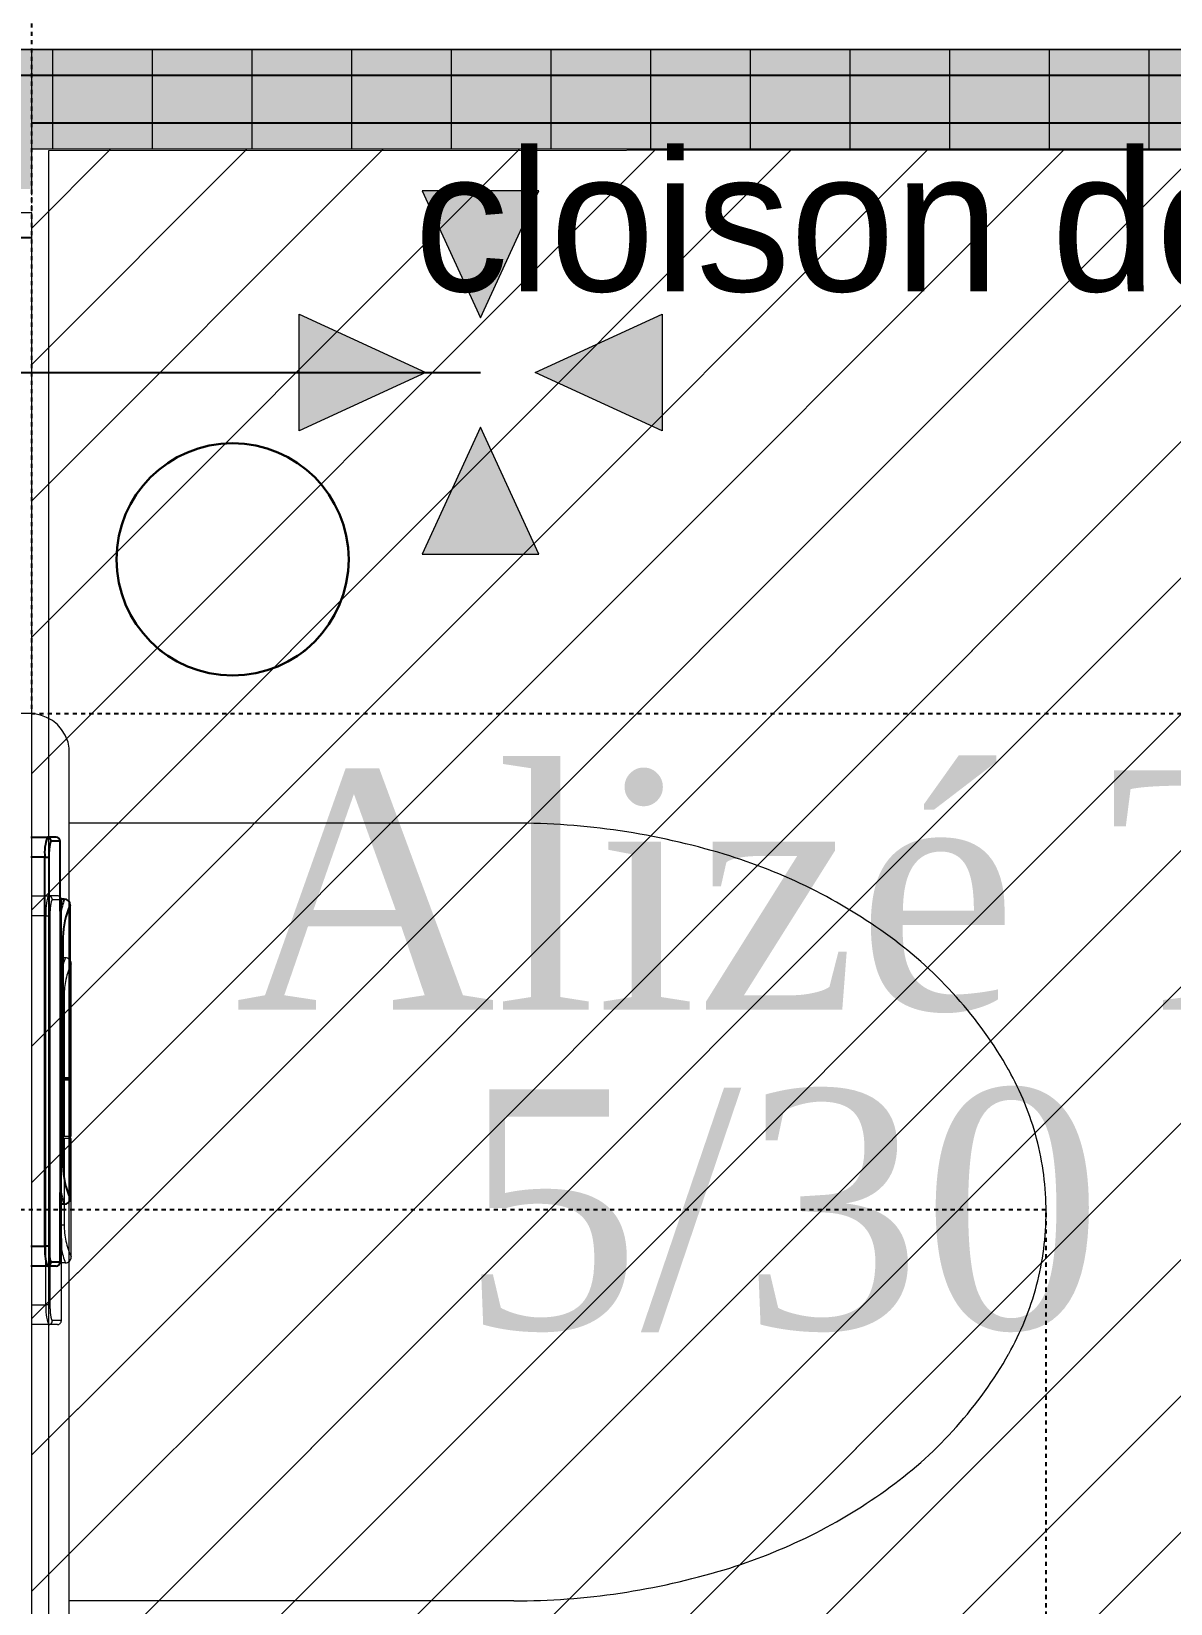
# Model space of a CAD drawing. Header units: centimetres. Extents: x 1724 to 19617, y -6503 to 8072.
# Drawn here: x 6313.9 to 6371.1, y 4317.7 to 4396.5 of the extents above; entities that cross this region are included whole.
import ezdxf

# ---------------------------------------------------------------- set-up
doc = ezdxf.new("R2010")
doc.units = ezdxf.units.CM
doc.linetypes.add('Style de ligne -1', pattern=[0.41664, 0.20828, -0.20836])
doc.linetypes.add('Style de ligne -13', pattern=[0.147638, 0.098425, -0.049213])
for name, color, linetype in [('B aménagement intérieur', 252, 'Continuous'), ('B Faux plafonds_Hatch', 252, 'Continuous'), ('B Général', 252, 'Continuous'), ('C ANNOTATIONS-prestations', 252, 'Continuous'), ('D SURFACES-shab', 252, 'Continuous'), ('F REMPLISSAGE-vert clair', 252, 'Continuous'), ('F REMPLISSAGE-vert foncé', 252, 'Continuous'), ('F REMPLISSAGE-vert hachuré', 252, 'Continuous'), ('MTI900_Alu', 252, 'Continuous'), ('prlm-CHAUFF', 30, 'Continuous'), ('prlm-ELEC-CFO', 1, 'Continuous'), ('prlm-VMC', 93, 'Continuous')]:
    doc.layers.add(name, color=color, linetype=linetype)
for name, color, linetype, lineweight in [('B GÈnÈral', 7, 'Continuous', 5), ('F REMPLISSAGE-vert clair-1', 7, 'Continuous', 5), ('F REMPLISSAGE-vert foncÈ', 7, 'Continuous', 5), ('F REMPLISSAGE-vert hachurÈ', 7, 'Continuous', 5)]:
    doc.layers.add(name, color=color, linetype=linetype, lineweight=lineweight)
doc.layers.get('prlm-CHAUFF').off()
doc.styles.add('Eurostile', font='Eurosti.TTF')
doc.styles.add('prlm-vmc', font='pala.ttf', dxfattribs={"height": 14})
pattern_1 = [(-90, (-1e-09, 1.6667), (-5, -4e-09), [])]

# ---------------------------------------------------------------- blocks, each defined once
blk = doc.blocks.new('A n0.MTI900_Alu_390')
at = {"layer": 'MTI900_Alu', "color": 1, "linetype": 'Continuous'}
for p, q in [((-1.075, -3.9853), (-1.075, -3.902)), ((-0.975, -3.902), (-0.975, -3.973)), ((0.975, -3.973), (0.975, -3.902)), ((1.075, -3.902), (1.075, -3.9853)), ((-1.075, -4.03), (-1.075, -3.9853)), ((-1.055, -4.05), (-1.055, -4.0051)), ((-0.975, -3.973), (0.975, -3.973)), ((-0.975, -3.9928), (-0.975, -3.973)), ((0.975, -3.9928), (-0.975, -3.9928)), ((0.975, -3.973), (0.975, -3.9928)), ((1.055, -4.05), (1.055, -4.0051)), ((1.075, -4.03), (1.075, -3.9853)), ((-1.055, -4.05), (-0.706, -4.05)), ((-0.765, -4.07), (-0.765, -4.05)), ((0.576, -4.0497), (-0.576, -4.0497)), ((-0.574, -4.0497), (-0.574, -4.0634)), ((-0.1416, -4.0634), (-0.574, -4.0634)), ((-0.1416, -4.0634), (-0.1416, -4.0497)), ((-0.1416, -4.1), (-0.1416, -4.0634)), ((-0.1307, -4.0497), (-0.1307, -4.0634)), ((0.574, -4.0634), (-0.1307, -4.0634)), ((-0.1307, -4.0634), (-0.1307, -4.1)), ((0.574, -4.0497), (0.574, -4.0634)), ((0.7037, -4.05), (1.055, -4.05)), ((0.765, -4.07), (0.765, -4.05)), ((-0.735, -4.1), (-0.735, -4.1)), ((-0.735, -4.1), (-0.1416, -4.1)), ((-0.1307, -4.1), (0.735, -4.1)), ((0.735, -4.1), (0.735, -4.1))]:
    blk.add_line(p, q, dxfattribs=at)
for centre, radius, start, end in [((-0.9965, -4.212), 0.2399, 84.86995, 109.10907), ((0.9987, -4.1937), 0.2219, 69.89148, 96.1295), ((-1.055, -4.03), 0.02, 180, 270), ((-0.5689, -4.6164), 0.5805, 102.58374, 109.74123), ((-0.735, -4.07), 0.03, 180, 270), ((-0.5689, -4.4578), 0.3944, 90.7355, 114.8981), ((0.5685, -4.4598), 0.3964, 65.16337, 89.20304), ((0.5693, -4.6145), 0.5786, 70.22595, 77.40425), ((0.735, -4.07), 0.03, 270, 0), ((1.055, -4.03), 0.02, 270, 0)]:
    blk.add_arc(centre, radius, start, end, dxfattribs=at)
for centre, major_axis, start_param, end_param in [((-1.055, -3.9853), (0.02, 0), 3.141593, 4.712389), ((1.055, -3.9853), (-0.02, 0), 1.570796, 3.141593)]:
    blk.add_ellipse(centre, major_axis=major_axis, ratio=0.989815, start_param=start_param, end_param=end_param, dxfattribs=at)
for points, knots in [([(-0.975, -3.9928), (-0.9803, -3.9928), (-0.9856, -3.9929), (-0.996, -3.9932), (-1.0011, -3.9934), (-1.0083, -3.9939), (-1.0107, -3.9941), (-1.0153, -3.9945), (-1.0176, -3.9947), (-1.0241, -3.9955), (-1.0281, -3.996), (-1.0355, -3.9972), (-1.0388, -3.9978), (-1.0446, -3.9991), (-1.047, -3.9998), (-1.05, -4.0009), (-1.0509, -4.0013), (-1.0524, -4.0021), (-1.053, -4.0024), (-1.0545, -4.0036), (-1.055, -4.0043), (-1.055, -4.0051)], [0, 0, 0, 0, 0.125, 0.125, 0.25, 0.25, 0.3125, 0.3125, 0.375, 0.375, 0.5, 0.5, 0.625, 0.625, 0.75, 0.75, 0.8125, 0.8125, 0.875, 0.875, 1, 1, 1, 1]), ([(1.055, -4.0051), (1.055, -4.0043), (1.0545, -4.0036), (1.053, -4.0024), (1.0523, -4.002), (1.0508, -4.0013), (1.0491, -4.0006), (1.0469, -3.9998), (1.0444, -3.9991), (1.0431, -3.9988), (1.0387, -3.9978), (1.0354, -3.9971), (1.0299, -3.9963), (1.028, -3.996), (1.0239, -3.9955), (1.0218, -3.9952), (1.0153, -3.9945), (1.0107, -3.9941), (1.0034, -3.9936), (1.0009, -3.9935), (0.9958, -3.9932), (0.9933, -3.9931), (0.9856, -3.9929), (0.9803, -3.9928), (0.975, -3.9928)], [0, 0, 0, 0, 0.125, 0.125, 0.1875, 0.1875, 0.25, 0.3125, 0.3125, 0.375, 0.375, 0.5, 0.5, 0.5625, 0.5625, 0.625, 0.625, 0.75, 0.75, 0.8125, 0.8125, 0.875, 0.875, 1, 1, 1, 1]), ([(-0.576, -4.0497), (-0.5891, -4.0497), (-0.6021, -4.0497), (-0.6211, -4.0498), (-0.6274, -4.0498), (-0.6399, -4.0498), (-0.6461, -4.0498), (-0.6642, -4.0499), (-0.6756, -4.0499), (-0.6918, -4.05), (-0.6971, -4.05), (-0.7038, -4.05), (-0.7053, -4.05), (-0.7068, -4.05)], [0, 0, 0, 0, 0.125, 0.125, 0.1875, 0.1875, 0.25, 0.25, 0.375, 0.375, 0.4375, 0.4375, 0.4568651, 0.4568651, 0.4568651, 0.4568651]), ([(0.7055, -4.05), (0.6995, -4.05), (0.6933, -4.05), (0.6813, -4.05), (0.6756, -4.0499), (0.6642, -4.0499), (0.6524, -4.0499), (0.6402, -4.0498), (0.6278, -4.0498), (0.6214, -4.0498), (0.6021, -4.0497), (0.5891, -4.0497), (0.576, -4.0497)], [0.5494968, 0.5494968, 0.5494968, 0.5494968, 0.625, 0.625, 0.6875, 0.6875, 0.75, 0.8125, 0.8125, 0.875, 0.875, 1, 1, 1, 1])]:
    blk.add_open_spline(points, degree=3, knots=knots, dxfattribs=at)
blk = doc.blocks.new('xi.bep')
at = {"layer": 'prlm-VMC', "linetype": 'ByBlock', "lineweight": 5}
h = blk.add_hatch(color=0, dxfattribs=at)
h.paths.add_polyline_path([(0, 2.736), (2.921, 9.103), (-2.921, 9.103)])
h.paths.add_polyline_path([(9.103, -2.921), (9.103, 2.921), (2.736, 0)])
h.paths.add_polyline_path([(2.921, -9.103), (0, -2.736), (-2.921, -9.103)])
h.paths.add_polyline_path([(-9.103, -2.921), (-2.736, 0), (-9.103, 2.921)])
at = {"layer": 'prlm-VMC', "color": 0, "linetype": 'ByBlock', "lineweight": 5, "flags": 128}
for points in [[(2.921, 9.103), (-2.921, 9.103), (0, 2.736)], [(-9.103, -2.921), (-9.103, 2.921), (-2.736, 0)], [(9.103, 2.921), (9.103, -2.921), (2.736, 0)], [(-2.921, -9.103), (2.921, -9.103), (0, -2.736)]]:
    blk.add_lwpolyline(points, close=True, dxfattribs=at)
blk = doc.blocks.new('G 100_80')
at = {"layer": 'B Général', "color": 7, "linetype": 'Continuous', "lineweight": 5}
for p, q in [((48.52, 43.75), (48.52, -43.75)), ((49.353, 10.75), (48.52, 10.75)), ((49.8, 10.75), (49.353, 10.75)), ((50, 10.55), (49.551, 10.55)), ((50, 10.55), (50, 7.06)), ((48.52, 9.75), (49.23, 9.75)), ((49.23, 9.75), (49.23, -9.75)), ((49.428, 9.75), (49.23, 9.75)), ((49.428, -9.75), (49.428, 9.75)), ((50.2, 7.65), (50, 7.65)), ((50.5, 7.35), (50.5, 7.35)), ((50.5, 7.35), (50.5, 1.416)), ((49.997, -5.76), (49.997, 5.76)), ((49.997, 5.74), (50.134, 5.74)), ((50.134, 1.416), (50.134, 5.74)), ((50.134, 1.416), (49.997, 1.416)), ((49.997, 1.307), (50.134, 1.307)), ((50.5, 1.416), (50.134, 1.416)), ((50.134, -5.74), (50.134, 1.307)), ((50.134, 1.307), (50.5, 1.307)), ((50.5, 1.307), (50.5, -7.35)), ((49.997, -5.74), (50.134, -5.74)), ((50, -7.037), (50, -10.55)), ((50.2, -7.65), (50, -7.65)), ((50.5, -7.35), (50.5, -7.35)), ((49.23, -9.75), (48.52, -9.75)), ((49.23, -9.75), (49.428, -9.75)), ((48.52, -10.75), (49.353, -10.75)), ((49.8, -10.75), (49.353, -10.75)), ((50, -10.55), (49.551, -10.55))]:
    blk.add_line(p, q, dxfattribs=at)
at = {"layer": 'B Général', "color": 7, "linetype": 'Continuous', "lineweight": 5, "flags": 128}
blk.add_lwpolyline([(9.5, -45), (9.5, 45), (48.52, 45), (48.52, -45)], close=True, dxfattribs=at)
for points in [[(49.23, 9.75, -0.052931), (49.238, 10.257, -0.052931), (49.353, 10.75)], [(49.8, 10.75, -0.198912), (49.941, 10.691, -0.198912), (50, 10.55)], [(49.998, 6.954, -0.015616), (50.088, 7.305, -0.015616), (50.2, 7.65)], [(50.134, 5.74, -0.052763), (50.232, 6.564, -0.052763), (50.5, 7.35)], [(50.2, 7.65, -0.198912), (50.412, 7.562, -0.198912), (50.5, 7.35)], [(50, -7.055), (50, -7.051, -0.000336), (49.997, -5.769), (49.997, -5.76)], [(50.5, -7.35, -0.052495), (50.232, -6.564, -0.052495), (50.134, -5.74)], [(50.2, -7.65, -0.015662), (50.088, -7.305, -0.015662), (49.998, -6.954)], [(50.5, -7.35, -0.198912), (50.412, -7.562, -0.198912), (50.2, -7.65)], [(49.353, -10.75, -0.057305), (49.234, -10.257, -0.057305), (49.23, -9.75)], [(50, -10.55, -0.198912), (49.941, -10.691, -0.198912), (49.8, -10.75)]]:
    blk.add_lwpolyline(points, format="xyb", dxfattribs=at)
blk.add_lwpolyline([(49.997, 5.76), (50, 7.067), (50, 7.068)], dxfattribs=at)
at = {"layer": 'B Général', "color": 7, "linetype": 'Continuous', "lineweight": 5}
for points, knots in [([(49.353, 10.75), (49.355, 10.75), (49.382, 10.75), (49.428, 10.736), (49.462, 10.717), (49.488, 10.698), (49.509, 10.674), (49.527, 10.647), (49.539, 10.619), (49.55, 10.579), (49.551, 10.554), (49.551, 10.552), (49.551, 10.55)], [0, 0, 0, 1, 2, 3, 4, 5, 6, 7, 8, 9, 9, 10, 10, 10]), ([(49.428, 9.75), (49.426, 10.038), (49.478, 10.413), (49.517, 10.522), (49.54, 10.549), (49.55, 10.55), (49.551, 10.55), (49.551, 10.55)], [0, 0, 0, 1, 2, 3, 4, 4, 5, 5, 5]), ([(49.551, -10.55), (49.517, -10.533), (49.484, -10.424), (49.425, -10.055), (49.428, -9.753), (49.428, -9.752), (49.428, -9.75)], [0, 0, 0, 1, 2, 3, 3, 4, 4, 4]), ([(49.551, -10.55), (49.551, -10.552), (49.55, -10.579), (49.537, -10.626), (49.518, -10.661), (49.499, -10.686), (49.475, -10.708), (49.449, -10.726), (49.421, -10.738), (49.382, -10.749), (49.356, -10.75), (49.355, -10.75), (49.353, -10.75)], [0, 0, 0, 1, 2, 3, 4, 5, 6, 7, 8, 9, 9, 10, 10, 10])]:
    blk.add_open_spline(points, degree=2, knots=knots, dxfattribs=at)
at = {"layer": 'C ANNOTATIONS-prestations'}
blk.add_line((48.52, -43.75), (47.42, -43.75), dxfattribs=at)
blk = doc.blocks.new('200_wc-2')
at = {"layer": 'B Général', "color": 7, "linetype": 'Continuous', "lineweight": 5}
for p, q in [((25, -20.1), (25, 0)), ((-19.5, -44.2), (-19.5, -21.9)), ((19.5, -44.2), (19.5, -21.9))]:
    blk.add_line(p, q, dxfattribs=at)
at = {"layer": 'B Général', "color": 7, "linetype": 'Continuous', "lineweight": 5, "flags": 128}
blk.add_lwpolyline([(-25, -20.1), (-24.9, -20.6), (-24.75, -20.9), (-24.55, -21.2), (-24.3, -21.45), (-23.9, -21.7), (-23.4, -21.85), (-23.15, -21.9), (23.25, -21.9), (23.55, -21.85), (23.9, -21.7), (24.2, -21.5), (24.45, -21.3), (24.65, -21.05), (24.8, -20.75), (24.9, -20.5), (24.95, -20.3), (25, -20.1)], dxfattribs=at)
for points in [[(-19.5, -44.199), (-19.5, -44.2, 0.036537), (-19.11, -49.53, 0.035337), (-17.941, -54.747), (-17.94, -54.75, 0.041299), (-16.221, -59.088), (-16.22, -59.09), (-16.217, -59.097, 0.041783), (-13.79, -63.08, 0.053503), (-10.774, -66.396), (-10.77, -66.4, 0.054816), (-7.122, -69.019), (-7.12, -69.02, 0.063755), (-3.68, -70.42), (-3.678, -70.421, 0.064897), (0, -70.9)], [(0, -70.9, 0.064897), (3.678, -70.421), (3.68, -70.42, 0.063726), (7.12, -69.02), (7.122, -69.019, 0.054816), (10.77, -66.4), (10.774, -66.396, 0.053503), (13.79, -63.08, 0.041783), (16.217, -59.097), (16.22, -59.09), (16.221, -59.088, 0.041299), (17.94, -54.75), (17.941, -54.747, 0.035337), (19.11, -49.53, 0.036556), (19.5, -44.2)]]:
    blk.add_lwpolyline(points, format="xyb", dxfattribs=at)
blk = doc.blocks.new('Groupe-44-1')
at = {"layer": 'B Général', "color": 154, "linetype": 'Style de ligne -1', "true_color": 0x0053a6, "flags": 128}
blk.add_lwpolyline([(-35.4, 7.6), (35.6, 7.6), (35.6, -32.4), (-35.4, -32.4)], close=True, dxfattribs=at)
at = {"layer": 'B Général', "xscale": -1, "rotation": 270}
blk.add_blockref('200_wc-2', (35.5, 7.5), dxfattribs=at)
blk = doc.blocks.new('WC-plan-PMR')
at = {"layer": 'B Général', "color": 154, "linetype": 'Style de ligne -1', "true_color": 0x0053a6, "flags": 128}
blk.add_lwpolyline([(-114.5, 112.5), (15.5, 112.5), (15.5, 32.5), (-114.5, 32.5)], close=True, dxfattribs=at)
at = {"layer": 'B Général', "color": 7}
blk.add_blockref('Groupe-44-1', (0, 0), dxfattribs=at)

msp = doc.modelspace()

# ---------------------------------------------------------------- hatches: boundary and pattern name
at = {"layer": 'B GÈnÈral', "linetype": 'Continuous', "lineweight": 0, "true_color": 0xc0dcc0}
msp.add_hatch(color=9, dxfattribs=at).paths.add_polyline_path([(6313.934, 4388.638), (6274.934, 4388.638), (6273.634, 4389.938), (6269.234, 4389.938), (6267.934, 4388.638), (6225.934, 4388.638), (6225.934, 4395.638), (6313.934, 4395.638)])
at = {"layer": 'F REMPLISSAGE-vert hachurÈ', "linetype": 'Continuous', "lineweight": 0, "true_color": 0x99aa00}
for points in [[(6451.313, 4395.638), (6451.313, 4394.338), (6313.934, 4394.338), (6313.934, 4395.638)], [(6451.313, 4394.338), (6451.313, 4391.938), (6313.934, 4391.938), (6313.934, 4394.338)], [(6451.313, 4391.938), (6451.313, 4390.638), (6313.934, 4390.638), (6313.934, 4391.938)]]:
    msp.add_hatch(color=54, dxfattribs=at).paths.add_polyline_path(points)
at = {"layer": 'F REMPLISSAGE-vert hachurÈ', "linetype": 'Continuous', "lineweight": 5, "true_color": 0x004400}
h = msp.add_hatch(dxfattribs=at)
h.set_pattern_fill('90-0_5 HYDROFUGE_0_5', color=98, angle=-180, style=0, pattern_type=2)
h.set_pattern_definition(pattern_1)
h.paths.add_polyline_path([(6451.313, 4395.638), (6451.313, 4394.338), (6313.934, 4394.338), (6313.934, 4395.638)])
h = msp.add_hatch(dxfattribs=at)
h.set_pattern_fill('90-0_5 HYDROFUGE_0_5', color=98, angle=-180, style=0, pattern_type=2)
h.set_pattern_definition(pattern_1)
h.paths.add_polyline_path([(6451.313, 4394.338), (6451.313, 4391.938), (6313.934, 4391.938), (6313.934, 4394.338)])
h = msp.add_hatch(dxfattribs=at)
h.set_pattern_fill('90-0_5 HYDROFUGE_0_5', color=98, angle=-180, style=0, pattern_type=2)
h.set_pattern_definition(pattern_1)
h.paths.add_polyline_path([(6451.313, 4391.938), (6451.313, 4390.638), (6313.934, 4390.638), (6313.934, 4391.938)])

# ---------------------------------------------------------------- linework, layer by layer
at = {"layer": 'B aménagement intérieur', "color": 7, "linetype": 'Style de ligne -13', "lineweight": 5}
for p, q in [((6456.313, 4390.638), (6313.934, 4390.638)), ((6313.934, 4390.638), (6313.934, 4297.451))]:
    msp.add_line(p, q, dxfattribs=at)
at = {"layer": 'B Général', "color": 98, "linetype": 'Continuous', "lineweight": 13, "true_color": 0x004400}
for p, q in [((6313.934, 4395.638), (6225.934, 4395.638)), ((6451.313, 4395.638), (6313.934, 4395.638)), ((6313.934, 4395.638), (6313.934, 4390.638)), ((6451.313, 4390.638), (6313.934, 4390.638)), ((6313.934, 4390.638), (6313.934, 4388.638))]:
    msp.add_line(p, q, dxfattribs=at)
at = {"layer": 'D SURFACES-shab', "lineweight": 18}
for p, q in [((6225.934, 4395.638), (6451.313, 4395.638)), ((6451.313, 4390.638), (6314.788, 4390.556)), ((6314.788, 4390.556), (6314.788, 4297.367))]:
    msp.add_line(p, q, dxfattribs=at)
at = {"layer": 'F REMPLISSAGE-vert clair'}
msp.add_line((6313.934, 4394.338), (6225.934, 4394.338), dxfattribs=at)
at = {"layer": 'F REMPLISSAGE-vert clair-1', "color": 9, "linetype": 'Continuous', "true_color": 0xc0dcc0}
msp.add_solid([(6313.934, 4394.338), (6313.934, 4389.938), (6225.934, 4394.338), (6225.934, 4389.938)], dxfattribs=at)
at = {"layer": 'F REMPLISSAGE-vert foncÈ', "color": 54, "linetype": 'Continuous', "true_color": 0x99aa00}
msp.add_solid([(6313.934, 4395.638), (6313.934, 4394.338), (6225.934, 4395.638), (6225.934, 4394.338)], dxfattribs=at)
at = {"layer": 'F REMPLISSAGE-vert foncé', "color": 98, "linetype": 'Continuous', "lineweight": 13, "true_color": 0x004400}
msp.add_line((6313.934, 4395.638), (6225.934, 4395.638), dxfattribs=at)
at = {"layer": 'F REMPLISSAGE-vert foncé'}
msp.add_line((6313.934, 4394.338), (6225.934, 4394.338), dxfattribs=at)
at = {"layer": 'F REMPLISSAGE-vert hachuré', "color": 98, "linetype": 'Continuous', "lineweight": 13, "true_color": 0x004400}
for p, q in [((6451.313, 4395.638), (6313.934, 4395.638)), ((6451.313, 4390.638), (6313.934, 4390.638))]:
    msp.add_line(p, q, dxfattribs=at)
at = {"layer": 'F REMPLISSAGE-vert hachuré'}
for p, q in [((6451.313, 4394.338), (6313.934, 4394.338)), ((6451.313, 4391.938), (6313.934, 4391.938))]:
    msp.add_line(p, q, dxfattribs=at)
at = {"layer": 'prlm-VMC'}
msp.add_lwpolyline([(6265.807, 4379.442), (6336.462, 4379.442)], dxfattribs=at)

# ---------------------------------------------------------------- block references
at = {"layer": 'prlm-CHAUFF', "xscale": 9.999999999999975, "yscale": 9.999999999999975, "zscale": 9.999999999999975, "rotation": 89.99988466022917}
msp.add_blockref('A n0.MTI900_Alu_390', (6274.879, 4345.389), dxfattribs=at)
at = {"layer": 'prlm-VMC'}
msp.add_blockref('xi.bep', (6336.462, 4379.442), dxfattribs=at)

# ---------------------------------------------------------------- texts
at = {"layer": 'C ANNOTATIONS-prestations', "insert": (6333.141, 4390.567), "char_height": 7.04867, "width": 110.79298, "attachment_point": 1, "line_spacing_factor": 0.895453, "style": 'Eurostile'}
msp.add_mtext('cloison démontable', dxfattribs=at)

# ---------------------------------------------------------------- next in the draw order: texts
at = {"layer": 'prlm-VMC', "ltscale": 25, "insert": (6351.555, 4345.411), "char_height": 12, "width": 58.61474, "attachment_point": 5, "line_spacing_factor": 0.8, "style": 'prlm-vmc', "bg_fill": 2}
msp.add_mtext('Alizé T 5/30', dxfattribs=at)

# ---------------------------------------------------------------- next in the draw order: hatches: boundary and pattern name
at = {"layer": 'B Faux plafonds_Hatch', "linetype": 'Continuous', "lineweight": 5, "true_color": 0xaaaaaa}
h = msp.add_hatch(dxfattribs=at)
h.set_pattern_fill('F_P__SOFFITE', color=253, style=0, pattern_type=2)
h.set_pattern_definition([(45, (0, 0.2205), (-3.5277778, 3.3072917), [])])
h.paths.add_polyline_path([(6456.313, 4390.638), (6313.934, 4390.638), (6313.934, 4297.451), (6456.313, 4297.451)])

# ---------------------------------------------------------------- next in the draw order: linework, layer by layer
at = {"layer": 'prlm-ELEC-CFO', "lineweight": 30}
msp.add_circle((6324.024, 4370.072), 5.823, dxfattribs=at)

# ---------------------------------------------------------------- next in the draw order: block references
at = {"layer": 'B aménagement intérieur', "color": 7, "xscale": -1, "rotation": 180}
msp.add_blockref('G 100_80', (6265.434, 4342.451), dxfattribs=at)
at = {"layer": 'B Général', "color": 7, "extrusion": (0, 0, -1), "zscale": -1}
msp.add_blockref('WC-plan-PMR', (-6329.434, 4329.851), dxfattribs=at)

doc.saveas('drawing.dxf')
